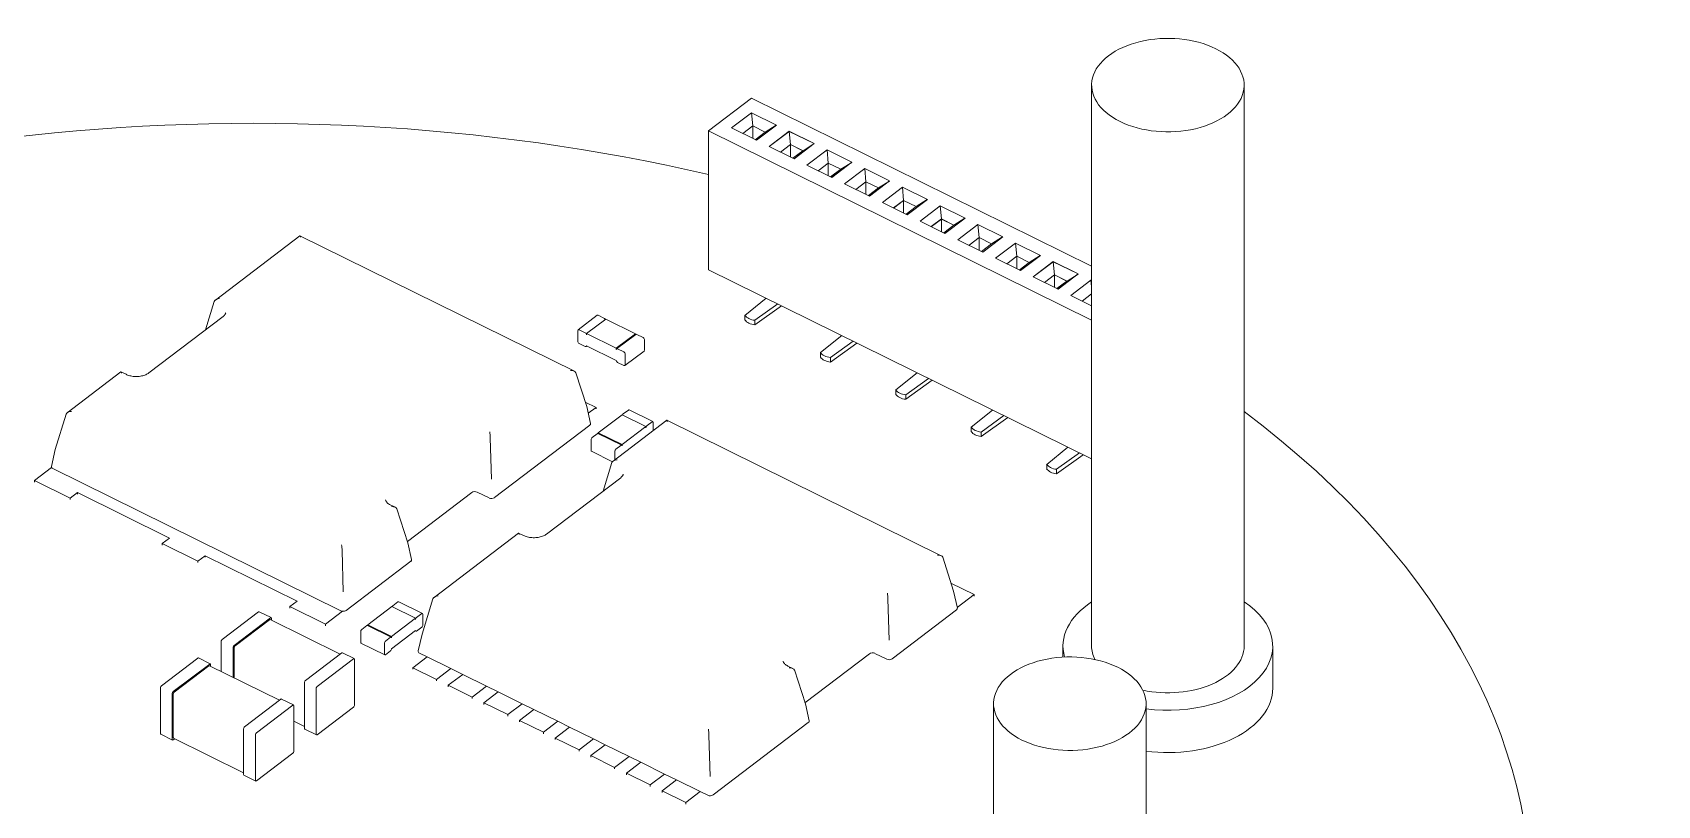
# Model space of a CAD drawing. Header units: millimetres. Extents: x 0 to 420, y 0 to 297.
# Drawn here: x 316.74 to 359.35, y 219.31 to 239.57 of the extents above; entities that cross this region are included whole.
import ezdxf

# ---------------------------------------------------------------- set-up
doc = ezdxf.new("R2010")
doc.units = ezdxf.units.MM

# ---------------------------------------------------------------- blocks, each defined once
blk = doc.blocks.new('A$C551e6095')
at = {"color": 0, "linetype": 'Continuous', "lineweight": 0, "extrusion": (4.996e-16, 0.790457, 0.612517)}
for p, q in [((-127.147, -21.262), (-127.147, -35.964)), ((-123.147, -21.262), (-123.147, -35.964)), ((-136.066, -21.606), (-137.195, -22.465)), ((-127.147, -26.008), (-136.066, -21.606)), ((-136.063, -21.985), (-136.59, -22.386)), ((-136.063, -21.986), (-136.589, -22.386)), ((-135.409, -22.308), (-136.063, -21.985)), ((-136.063, -21.985), (-136.063, -21.986)), ((-135.41, -22.308), (-136.063, -21.986)), ((-136.063, -21.986), (-136.031, -22.331)), ((-137.195, -26.101), (-137.195, -22.465)), ((-137.195, -22.465), (-127.147, -27.423)), ((-136.59, -22.386), (-135.936, -22.708)), ((-136.031, -22.331), (-136.295, -22.531)), ((-136.031, -22.332), (-136.294, -22.532)), ((-135.703, -22.493), (-136.031, -22.331)), ((-135.704, -22.493), (-136.031, -22.332)), ((-136.031, -22.332), (-136.031, -22.661)), ((-135.967, -22.693), (-135.704, -22.493)), ((-135.966, -22.693), (-135.703, -22.493)), ((-135.936, -22.708), (-135.409, -22.308)), ((-135.415, -22.312), (-135.703, -22.493)), ((-135.074, -22.473), (-135.601, -22.874)), ((-135.074, -22.474), (-135.601, -22.874)), ((-134.42, -22.796), (-135.074, -22.473)), ((-135.074, -22.473), (-135.074, -22.474)), ((-134.421, -22.796), (-135.074, -22.474)), ((-135.074, -22.474), (-135.043, -22.819)), ((-135.601, -22.874), (-134.947, -23.196)), ((-135.043, -22.819), (-135.306, -23.019)), ((-135.042, -22.82), (-135.305, -23.02)), ((-134.714, -22.981), (-135.043, -22.819)), ((-134.715, -22.981), (-135.042, -22.82)), ((-135.042, -22.82), (-135.042, -23.149)), ((-134.978, -23.181), (-134.715, -22.981)), ((-134.977, -23.181), (-134.714, -22.981)), ((-134.947, -23.196), (-134.42, -22.796)), ((-134.426, -22.8), (-134.714, -22.981)), ((-134.085, -22.961), (-134.612, -23.362)), ((-134.085, -22.962), (-134.612, -23.362)), ((-133.431, -23.284), (-134.085, -22.961)), ((-134.085, -22.961), (-134.085, -22.962)), ((-133.432, -23.284), (-134.085, -22.962)), ((-134.085, -22.962), (-134.054, -23.307)), ((-134.612, -23.362), (-133.958, -23.684)), ((-134.054, -23.307), (-134.317, -23.507)), ((-134.053, -23.308), (-134.316, -23.508)), ((-133.725, -23.469), (-134.054, -23.307)), ((-133.726, -23.469), (-134.053, -23.308)), ((-134.053, -23.308), (-134.053, -23.637)), ((-133.958, -23.684), (-133.431, -23.284)), ((-133.437, -23.288), (-133.725, -23.469)), ((-133.989, -23.669), (-133.726, -23.469)), ((-133.988, -23.669), (-133.725, -23.469)), ((-133.096, -23.449), (-133.623, -23.85)), ((-133.096, -23.45), (-133.623, -23.85)), ((-133.623, -23.85), (-132.969, -24.172)), ((-133.065, -23.795), (-133.328, -23.995)), ((-133.064, -23.796), (-133.327, -23.996)), ((-132.442, -23.772), (-133.096, -23.449)), ((-133.096, -23.449), (-133.096, -23.45)), ((-132.443, -23.772), (-133.096, -23.45)), ((-133.096, -23.45), (-133.065, -23.795)), ((-132.736, -23.957), (-133.065, -23.795)), ((-132.737, -23.957), (-133.064, -23.796)), ((-133.064, -23.796), (-133.064, -24.125)), ((-132.969, -24.172), (-132.442, -23.772)), ((-132.448, -23.776), (-132.736, -23.957)), ((-133, -24.158), (-132.736, -23.957)), ((-133, -24.157), (-132.737, -23.957)), ((-132.107, -23.937), (-132.634, -24.338)), ((-132.107, -23.938), (-132.634, -24.338)), ((-132.076, -24.283), (-132.339, -24.483)), ((-132.076, -24.284), (-132.338, -24.484)), ((-131.453, -24.26), (-132.107, -23.937)), ((-132.107, -23.937), (-132.107, -23.938)), ((-131.454, -24.26), (-132.107, -23.938)), ((-132.107, -23.938), (-132.076, -24.283)), ((-131.747, -24.445), (-132.076, -24.283)), ((-131.748, -24.445), (-132.076, -24.284)), ((-132.076, -24.284), (-132.076, -24.614)), ((-131.98, -24.661), (-131.453, -24.26)), ((-131.459, -24.264), (-131.747, -24.445)), ((-132.634, -24.338), (-131.98, -24.661)), ((-132.011, -24.646), (-131.747, -24.445)), ((-132.011, -24.645), (-131.748, -24.445)), ((-131.118, -24.425), (-131.645, -24.826)), ((-131.118, -24.426), (-131.645, -24.826)), ((-130.464, -24.748), (-131.118, -24.425)), ((-131.118, -24.425), (-131.118, -24.426)), ((-130.465, -24.748), (-131.118, -24.426)), ((-131.118, -24.426), (-131.087, -24.771)), ((-131.645, -24.826), (-130.991, -25.149)), ((-131.087, -24.771), (-131.35, -24.971)), ((-131.087, -24.772), (-131.349, -24.972)), ((-130.758, -24.933), (-131.087, -24.771)), ((-130.76, -24.933), (-131.087, -24.772)), ((-131.087, -24.772), (-131.087, -25.102)), ((-131.022, -25.134), (-130.758, -24.933)), ((-131.022, -25.133), (-130.76, -24.933)), ((-130.991, -25.149), (-130.464, -24.748)), ((-130.47, -24.752), (-130.758, -24.933)), ((-130.129, -24.913), (-130.656, -25.314)), ((-130.129, -24.914), (-130.656, -25.314)), ((-129.475, -25.236), (-130.129, -24.913)), ((-130.129, -24.913), (-130.129, -24.914)), ((-129.476, -25.236), (-130.129, -24.914)), ((-130.129, -24.914), (-130.098, -25.259)), ((-150.122, -26.895), (-147.905, -25.21)), ((-147.904, -25.21), (-140.71, -28.76)), ((-130.656, -25.314), (-130.002, -25.637)), ((-130.098, -25.259), (-130.361, -25.46)), ((-130.098, -25.26), (-130.361, -25.46)), ((-129.769, -25.421), (-130.098, -25.259)), ((-129.771, -25.421), (-130.098, -25.26)), ((-130.098, -25.26), (-130.098, -25.59)), ((-130.033, -25.622), (-129.769, -25.421)), ((-130.033, -25.621), (-129.771, -25.421)), ((-130.002, -25.637), (-129.475, -25.236)), ((-129.481, -25.241), (-129.769, -25.421)), ((-129.14, -25.401), (-129.668, -25.802)), ((-129.14, -25.402), (-129.667, -25.802)), ((-128.486, -25.724), (-129.14, -25.401)), ((-129.14, -25.401), (-129.14, -25.402)), ((-128.487, -25.725), (-129.14, -25.402)), ((-129.14, -25.402), (-129.109, -25.747)), ((-129.668, -25.802), (-129.013, -26.125)), ((-129.109, -25.747), (-129.372, -25.948)), ((-129.109, -25.748), (-129.372, -25.948)), ((-128.78, -25.909), (-129.109, -25.747)), ((-128.782, -25.91), (-129.109, -25.748)), ((-129.109, -25.748), (-129.109, -26.078)), ((-129.045, -26.109), (-128.782, -25.91)), ((-129.044, -26.11), (-128.78, -25.909)), ((-129.013, -26.125), (-128.486, -25.724)), ((-128.492, -25.729), (-128.78, -25.909)), ((-128.152, -25.889), (-128.679, -26.29)), ((-128.152, -25.89), (-128.678, -26.29)), ((-127.497, -26.212), (-128.152, -25.889)), ((-128.152, -25.889), (-128.152, -25.89)), ((-127.498, -26.213), (-128.152, -25.89)), ((-128.152, -25.89), (-128.12, -26.235)), ((-137.195, -26.101), (-127.147, -31.06)), ((-128.679, -26.29), (-128.024, -26.613)), ((-128.12, -26.235), (-128.383, -26.436)), ((-128.12, -26.236), (-128.383, -26.436)), ((-127.791, -26.397), (-128.12, -26.235)), ((-127.793, -26.398), (-128.12, -26.236)), ((-128.12, -26.236), (-128.12, -26.566)), ((-128.056, -26.597), (-127.793, -26.398)), ((-128.055, -26.598), (-127.791, -26.397)), ((-128.024, -26.613), (-127.497, -26.212)), ((-127.503, -26.217), (-127.791, -26.397)), ((-127.163, -26.377), (-127.69, -26.778)), ((-127.163, -26.378), (-127.689, -26.778)), ((-127.147, -26.385), (-127.163, -26.377)), ((-127.163, -26.377), (-127.163, -26.378)), ((-127.147, -26.386), (-127.163, -26.378)), ((-127.163, -26.378), (-127.147, -26.552)), ((-127.69, -26.778), (-127.147, -27.046)), ((-127.147, -26.735), (-127.394, -26.924)), ((-127.147, -26.736), (-127.394, -26.924)), ((-150.151, -26.933), (-150.379, -27.676)), ((-136.237, -27.298), (-135.678, -26.849)), ((-135.378, -26.997), (-135.975, -27.427)), ((-135.281, -27.045), (-135.975, -27.546)), ((-151.865, -28.806), (-149.92, -27.327)), ((-140.621, -27.98), (-140.621, -27.695)), ((-140.112, -27.295), (-140.614, -27.677)), ((-140.423, -27.758), (-140.586, -27.677)), ((-139.886, -27.394), (-140.388, -27.775)), ((-139.921, -27.376), (-140.084, -27.296)), ((-139.107, -27.778), (-139.886, -27.394)), ((-136.237, -27.417), (-136.237, -27.298)), ((-135.975, -27.546), (-135.975, -27.427)), ((-140.423, -28.114), (-140.586, -28.033)), ((-140.378, -28.1), (-140.396, -28.114)), ((-139.609, -28.159), (-140.388, -27.775)), ((-140.388, -27.811), (-140.388, -27.775)), ((-139.609, -28.48), (-140.388, -28.095)), ((-139.107, -27.778), (-139.609, -28.159)), ((-139.099, -27.795), (-139.601, -28.176)), ((-139.107, -27.801), (-139.107, -27.778)), ((-138.909, -27.876), (-139.072, -27.795)), ((-138.874, -28.213), (-138.874, -27.929)), ((-134.259, -28.274), (-133.7, -27.826)), ((-133.4, -27.973), (-133.997, -28.403)), ((-133.303, -28.022), (-133.997, -28.522)), ((-139.609, -28.195), (-139.609, -28.159)), ((-139.411, -28.257), (-139.574, -28.177)), ((-139.411, -28.613), (-139.574, -28.532)), ((-138.881, -28.232), (-139.383, -28.613)), ((-139.376, -28.595), (-139.376, -28.31)), ((-134.259, -28.393), (-134.259, -28.274)), ((-133.997, -28.522), (-133.997, -28.403)), ((-154.008, -29.85), (-152.598, -28.777)), ((-152.597, -28.777), (-152.465, -28.842)), ((-140.671, -28.8), (-140.386, -29.69)), ((-132.281, -29.25), (-131.722, -28.802)), ((-131.423, -28.949), (-132.019, -29.379)), ((-132.281, -29.369), (-132.281, -29.25)), ((-131.325, -28.998), (-132.019, -29.498)), ((-132.019, -29.498), (-132.019, -29.379)), ((-140.425, -29.568), (-140.141, -29.708)), ((-140.386, -29.69), (-140.287, -30.13)), ((-140.141, -29.708), (-140.346, -29.864)), ((-140.141, -29.748), (-140.141, -29.708)), ((-139.294, -29.779), (-139.426, -29.879)), ((-139.274, -29.774), (-138.651, -30.081)), ((-130.303, -30.226), (-129.744, -29.778)), ((-154.038, -29.887), (-154.323, -30.815)), ((-142.805, -32.075), (-140.308, -30.177)), ((-139.454, -29.9), (-140.081, -30.377)), ((-139.696, -31.12), (-138.286, -30.048)), ((-138.831, -30.208), (-139.459, -30.685)), ((-139.454, -29.9), (-138.831, -30.208)), ((-138.831, -30.243), (-138.831, -30.208)), ((-138.671, -30.086), (-138.803, -30.186)), ((-138.643, -30.319), (-138.643, -30.1)), ((-138.285, -30.048), (-131.091, -33.598)), ((-130.303, -30.345), (-130.303, -30.226)), ((-129.445, -29.926), (-130.041, -30.355)), ((-129.347, -29.974), (-130.041, -30.474)), ((-142.913, -30.504), (-142.883, -31.588)), ((-140.27, -30.841), (-140.27, -30.556)), ((-140.11, -30.399), (-140.241, -30.499)), ((-140.09, -30.394), (-139.467, -30.701)), ((-140.081, -30.398), (-140.081, -30.377)), ((-140.081, -30.377), (-139.459, -30.685)), ((-130.041, -30.474), (-130.041, -30.355)), ((-154.323, -30.815), (-154.422, -31.255)), ((-140.261, -30.859), (-139.71, -31.132)), ((-139.647, -31.082), (-139.647, -30.863)), ((-139.487, -30.706), (-139.619, -30.806)), ((-139.459, -30.72), (-139.459, -30.685)), ((-128.325, -31.202), (-127.766, -30.754)), ((-127.467, -30.902), (-128.063, -31.332)), ((-127.369, -30.95), (-128.063, -31.45)), ((-154.864, -31.626), (-154.416, -31.286)), ((-154.386, -31.311), (-146.832, -35.039)), ((-139.725, -31.158), (-139.954, -31.902)), ((-128.325, -31.321), (-128.325, -31.202)), ((-128.063, -31.45), (-128.063, -31.332)), ((-153.929, -32.087), (-154.864, -31.626)), ((-154.864, -31.666), (-154.864, -31.626)), ((-153.741, -31.944), (-153.929, -32.087)), ((-151.327, -33.136), (-153.741, -31.944)), ((-153.741, -31.984), (-153.741, -31.944)), ((-145.089, -33.226), (-143.398, -31.94)), ((-143.257, -31.931), (-142.945, -32.084)), ((-141.44, -33.031), (-139.495, -31.552)), ((-153.929, -32.127), (-153.929, -32.087)), ((-145.535, -32.263), (-145.403, -32.328)), ((-145.364, -32.367), (-145.079, -33.258)), ((-151.515, -33.279), (-151.327, -33.136)), ((-144.389, -34.688), (-142.173, -33.002)), ((-142.172, -33.002), (-142.04, -33.067)), ((-151.515, -33.318), (-151.515, -33.279)), ((-150.581, -33.74), (-151.515, -33.279)), ((-150.393, -33.597), (-150.581, -33.74)), ((-147.979, -34.788), (-150.393, -33.597)), ((-150.393, -33.636), (-150.393, -33.597)), ((-146.8, -33.459), (-146.769, -34.543)), ((-145.079, -33.258), (-144.98, -33.698)), ((-131.052, -33.638), (-130.766, -34.528)), ((-150.581, -33.779), (-150.581, -33.74)), ((-146.692, -35.03), (-145.001, -33.744)), ((-130.835, -34.313), (-130.226, -34.614)), ((-148.167, -34.931), (-147.979, -34.788)), ((-147.232, -35.392), (-148.167, -34.931)), ((-148.167, -34.971), (-148.167, -34.931)), ((-146.124, -35.406), (-145.496, -34.929)), ((-144.873, -35.237), (-145.496, -34.929)), ((-145.468, -34.908), (-145.336, -34.808)), ((-144.693, -35.11), (-145.316, -34.803)), ((-144.418, -34.725), (-144.704, -35.653)), ((-132.488, -34.73), (-132.457, -35.813)), ((-130.766, -34.528), (-130.667, -34.968)), ((-130.226, -34.614), (-130.671, -34.952)), ((-130.226, -34.653), (-130.226, -34.614)), ((-149.944, -35.794), (-148.99, -35.069)), ((-149.632, -35.948), (-148.679, -35.223)), ((-149.607, -35.961), (-148.704, -35.274)), ((-148.972, -35.065), (-148.661, -35.219)), ((-148.686, -35.27), (-146.85, -36.176)), ((-148.654, -35.286), (-148.654, -35.236)), ((-146.785, -35.052), (-147.232, -35.392)), ((-146.731, -35.05), (-146.731, -35.048)), ((-145.501, -35.714), (-144.873, -35.237)), ((-144.873, -35.272), (-144.873, -35.237)), ((-144.845, -35.215), (-144.713, -35.115)), ((-144.685, -35.414), (-144.685, -35.129)), ((-132.379, -36.3), (-130.689, -35.015)), ((-147.232, -35.432), (-147.232, -35.392)), ((-146.312, -35.869), (-146.312, -35.585)), ((-146.284, -35.528), (-146.152, -35.428)), ((-145.509, -35.73), (-146.132, -35.423)), ((-145.501, -35.714), (-146.124, -35.406)), ((-146.124, -35.427), (-146.124, -35.406)), ((-145.661, -35.835), (-145.529, -35.735)), ((-145.501, -36.034), (-144.873, -35.557)), ((-145.501, -35.749), (-145.501, -35.714)), ((-144.865, -35.576), (-144.885, -35.566)), ((-144.845, -35.571), (-144.713, -35.471)), ((-144.704, -35.653), (-144.803, -36.093)), ((-149.969, -36.634), (-149.969, -35.845)), ((-149.657, -36.788), (-149.657, -35.999)), ((-149.632, -36.8), (-149.632, -36.011)), ((-147.763, -36.87), (-146.81, -36.145)), ((-146.792, -36.141), (-146.481, -36.295)), ((-145.681, -36.196), (-146.304, -35.888)), ((-145.689, -36.177), (-145.689, -35.892)), ((-145.661, -36.191), (-145.529, -36.091)), ((-144.766, -36.149), (-144.572, -36.246)), ((-134.663, -37.451), (-132.972, -36.165)), ((-132.831, -36.156), (-132.52, -36.309)), ((-127.897, -35.964), (-127.897, -36.255)), ((-122.397, -35.964), (-122.397, -37.071)), ((-151.537, -37.006), (-150.584, -36.281)), ((-151.226, -37.16), (-150.272, -36.435)), ((-151.201, -37.172), (-150.297, -36.485)), ((-150.566, -36.277), (-150.255, -36.43)), ((-150.28, -36.481), (-148.443, -37.387)), ((-150.247, -36.497), (-150.247, -36.447)), ((-147.452, -37.024), (-146.498, -36.299)), ((-146.473, -37.513), (-146.473, -36.312)), ((-144.948, -36.532), (-144.572, -36.246)), ((-144.325, -36.839), (-144.948, -36.532)), ((-144.948, -36.571), (-144.948, -36.532)), ((-144.572, -36.246), (-143.949, -36.553)), ((-143.949, -36.553), (-144.325, -36.839)), ((-143.949, -36.553), (-143.637, -36.707)), ((-135.109, -36.488), (-134.978, -36.553)), ((-134.938, -36.592), (-134.653, -37.483)), ((-151.563, -38.258), (-151.563, -37.057)), ((-147.789, -38.123), (-147.789, -36.921)), ((-144.325, -36.879), (-144.325, -36.839)), ((-144.014, -36.993), (-143.637, -36.707)), ((-143.391, -37.3), (-144.014, -36.993)), ((-144.014, -37.032), (-144.014, -36.993)), ((-143.637, -36.707), (-143.014, -37.014)), ((-143.014, -37.014), (-143.391, -37.3)), ((-143.014, -37.014), (-142.703, -37.168)), ((-151.251, -38.412), (-151.251, -37.21)), ((-151.226, -38.361), (-151.226, -37.223)), ((-149.357, -38.082), (-148.403, -37.357)), ((-148.386, -37.353), (-148.074, -37.506)), ((-147.477, -38.276), (-147.477, -37.075)), ((-143.391, -37.34), (-143.391, -37.3)), ((-143.079, -37.454), (-142.703, -37.168)), ((-142.456, -37.761), (-143.079, -37.454)), ((-143.079, -37.494), (-143.079, -37.454)), ((-142.703, -37.168), (-142.08, -37.475)), ((-142.08, -37.475), (-142.456, -37.761)), ((-142.08, -37.475), (-141.768, -37.629)), ((-134.653, -37.483), (-134.554, -37.923)), ((-129.718, -37.475), (-129.718, -52.178)), ((-125.718, -37.475), (-125.718, -52.178)), ((-149.046, -38.236), (-148.092, -37.511)), ((-148.067, -38.725), (-148.067, -37.523)), ((-147.452, -38.289), (-146.498, -37.564)), ((-142.456, -37.801), (-142.456, -37.761)), ((-142.145, -37.915), (-141.768, -37.629)), ((-141.522, -38.223), (-142.145, -37.915)), ((-142.145, -37.955), (-142.145, -37.915)), ((-141.768, -37.629), (-141.145, -37.936)), ((-151.555, -38.275), (-151.244, -38.429)), ((-149.382, -39.334), (-149.382, -38.133)), ((-149.071, -39.488), (-149.071, -38.286)), ((-148.067, -37.935), (-147.789, -38.073)), ((-147.781, -38.139), (-147.47, -38.293)), ((-141.145, -37.936), (-141.522, -38.223)), ((-141.522, -38.262), (-141.522, -38.223)), ((-141.21, -38.376), (-140.834, -38.09)), ((-141.145, -37.936), (-140.834, -38.09)), ((-140.834, -38.09), (-140.211, -38.398)), ((-137.181, -38.297), (-137.15, -39.381)), ((-137.072, -39.868), (-134.575, -37.97)), ((-151.226, -38.424), (-151.186, -38.394)), ((-151.219, -38.378), (-149.382, -39.284)), ((-140.587, -38.684), (-141.21, -38.376)), ((-141.21, -38.416), (-141.21, -38.376)), ((-140.211, -38.398), (-140.587, -38.684)), ((-140.587, -38.723), (-140.587, -38.684)), ((-140.276, -38.837), (-139.899, -38.551)), ((-140.211, -38.398), (-139.899, -38.551)), ((-139.899, -38.551), (-139.276, -38.859)), ((-149.046, -39.5), (-148.092, -38.775)), ((-139.653, -39.145), (-140.276, -38.837)), ((-140.276, -38.877), (-140.276, -38.837)), ((-139.276, -38.859), (-139.653, -39.145)), ((-139.653, -39.184), (-139.653, -39.145)), ((-139.341, -39.299), (-138.965, -39.012)), ((-139.276, -38.859), (-138.965, -39.012)), ((-138.965, -39.012), (-138.342, -39.32)), ((-149.375, -39.351), (-149.063, -39.505)), ((-138.719, -39.606), (-139.341, -39.299)), ((-139.341, -39.338), (-139.341, -39.299)), ((-138.342, -39.32), (-138.719, -39.606)), ((-138.719, -39.646), (-138.719, -39.606)), ((-138.407, -39.76), (-138.031, -39.474)), ((-138.342, -39.32), (-138.031, -39.474)), ((-138.031, -39.474), (-137.408, -39.781)), ((-137.784, -40.067), (-138.407, -39.76)), ((-138.407, -39.799), (-138.407, -39.76)), ((-137.408, -39.781), (-137.784, -40.067)), ((-137.408, -39.781), (-137.213, -39.877)), ((-137.784, -40.107), (-137.784, -40.067))]:
    blk.add_line(p, q, dxfattribs=at)
at = {"color": 0, "linetype": 'Continuous', "lineweight": 0}
for centre, major_axis, ratio, start_param, end_param in [((-125.147, -21.262), (-2, 0), 0.612517, -2.249009, 0.892584), ((-125.147, -21.262), (2, 0), 0.612517, -2.249009, 0.892584), ((-139.921, -27.412), (-0.0272, 0.0358), 0.615526, -1.719267, -0.890189), ((-140.586, -27.997), (0.0272, -0.0358), 0.615526, -2.460986, -0.890189), ((-140.423, -27.793), (-0.0272, 0.0358), 0.615526, -2.460986, -0.890189), ((-138.909, -27.911), (-0.0272, 0.0358), 0.615526, -2.460986, -0.890189), ((-139.574, -28.497), (0.0272, -0.0358), 0.615526, -2.460986, -0.890189), ((-139.411, -28.293), (-0.0272, 0.0358), 0.615526, -2.460986, -0.890189), ((-152.586, -28.894), (0.011, -0.117), 0.086716, -3.978162, -3.087972), ((-140.809, -28.822), (-0.14, -0.013), 0.558627, -3.02068, -1.624417), ((-153.899, -29.892), (-0.14, -0.013), 0.558627, -1.624417, -0.228153), ((-139.294, -29.814), (0.0199, 0.0404), 0.495934, 0, 0.782948), ((-140.386, -30.138), (0.1, 0), 0.612517, -0.678212, 0.137063), ((-138.671, -30.122), (0.0199, 0.0404), 0.495934, -0.787848, 0.782948), ((-138.274, -30.164), (-0.011, 0.117), 0.086716, -0.836569, 0.05362), ((-142.928, -30.433), (0.011, -0.117), 0.086716, -5.374425, -3.978162), ((-140.11, -30.434), (0.0199, 0.0404), 0.495934, 0, 0.782948), ((-140.241, -30.819), (-0.0199, -0.0404), 0.495934, -0.787848, 0), ((-139.587, -31.162), (0.14, 0.013), 0.558627, 1.517176, 2.913439), ((-139.487, -30.742), (0.0199, 0.0404), 0.495934, -0.787848, 0.782948), ((-154.323, -31.264), (-0.1, 0), 0.612517, -0.137063, 0.368985), ((-154.323, -31.264), (-0.1, 0), 0.612517, 0.368985, 0.892584), ((-142.883, -32.037), (0.1, 0), 0.612517, -2.249009, -0.678212), ((-145.079, -33.706), (0.1, 0), 0.612517, -0.678212, 0.137063), ((-145.336, -34.843), (0.0199, 0.0404), 0.495934, 0, 0.782948), ((-125.147, -35.964), (-2.75, 0), 0.612517, -0.756456, 0.172151), ((-125.147, -35.964), (2.75, 0), 0.612517, -1.780013, 0.756456), ((-148.99, -35.101), (0.0177, 0.0359), 0.495934, 0, 0.782948), ((-148.704, -35.305), (0.0177, 0.0359), 0.495934, 0, 0.782948), ((-148.679, -35.255), (0.0177, 0.0359), 0.495934, -0.787848, 0.782948), ((-146.769, -34.991), (0.1, 0), 0.612517, -2.249009, -1.72541), ((-146.769, -34.991), (0.1, 0), 0.612517, -1.72541, -0.678212), ((-144.713, -35.151), (0.0199, 0.0404), 0.495934, -0.787848, 0.782948), ((-130.766, -34.976), (0.1, 0), 0.612517, -0.678212, 0.137063), ((-146.152, -35.463), (0.0199, 0.0404), 0.495934, 0, 0.782948), ((-145.529, -35.771), (0.0199, 0.0404), 0.495934, -0.787848, 0.782948), ((-144.845, -35.535), (-0.0199, -0.0404), 0.495934, -0.787848, 0.782948), ((-146.81, -36.177), (0.0177, 0.0359), 0.495934, 0, 0.782948), ((-146.284, -35.848), (-0.0199, -0.0404), 0.495934, -0.787848, 0), ((-145.661, -36.155), (-0.0199, -0.0404), 0.495934, -0.787848, 0.782948), ((-144.704, -36.102), (-0.1, 0), 0.612517, -0.137063, 0.892584), ((-127.718, -37.475), (-2, 0), 0.612517, -2.249009, 0.892584), ((-150.584, -36.312), (0.0177, 0.0359), 0.495934, 0, 0.782948), ((-150.297, -36.517), (0.0177, 0.0359), 0.495934, 0, 0.782948), ((-150.272, -36.466), (0.0177, 0.0359), 0.495934, -0.787848, 0.782948), ((-146.498, -36.331), (0.0177, 0.0359), 0.495934, -0.787848, 0.782948), ((-135.077, -36.615), (0.14, 0.013), 0.558627, 0.120913, 1.517176), ((-132.457, -36.262), (0.1, 0), 0.612517, -2.249009, -0.678212), ((-127.718, -37.475), (2, 0), 0.612517, -2.249009, 0.892584), ((-148.403, -37.388), (0.0177, 0.0359), 0.495934, 0, 0.782948), ((-148.092, -37.542), (0.0177, 0.0359), 0.495934, -0.787848, 0.782948), ((-151.537, -38.239), (-0.0177, -0.0359), 0.495934, -0.787848, 0), ((-147.763, -38.103), (-0.0177, -0.0359), 0.495934, -0.787848, 0), ((-147.452, -38.257), (-0.0177, -0.0359), 0.495934, -0.787848, 0.782948), ((-137.196, -38.226), (-0.011, 0.117), 0.086716, -2.232832, -0.836569), ((-134.653, -37.931), (0.1, 0), 0.612517, -0.678212, 0.137063), ((-151.226, -38.393), (-0.0177, -0.0359), 0.495934, -0.787848, 0.782948), ((-151.201, -38.342), (-0.0177, -0.0359), 0.495934, -0.787848, 0), ((-149.357, -39.315), (-0.0177, -0.0359), 0.495934, -0.787848, 0), ((-149.046, -39.469), (-0.0177, -0.0359), 0.495934, -0.787848, 0.782948), ((-137.15, -39.829), (0.1, 0), 0.612517, -2.249009, -0.678212)]:
    blk.add_ellipse(centre, major_axis=major_axis, ratio=ratio, start_param=start_param, end_param=end_param, dxfattribs=at)
at = {"color": 0, "linetype": 'Continuous', "lineweight": 0, "extrusion": (1.32731e-18, -2.22045e-16, -1)}
blk.add_ellipse((-149.111, -42.783), major_axis=(33.5, 0), ratio=0.612517, start_param=-1.762538, end_param=-1.207138, dxfattribs=at)
at = {"color": 0, "linetype": 'Continuous', "lineweight": 0, "extrusion": (1.60616e-15, 4.2783e-17, -1)}
blk.add_ellipse((-147.893, -25.326), major_axis=(-0.011, 0.117), ratio=0.086716, start_param=-0.05362, end_param=0.836569, dxfattribs=at)
at = {"color": 0, "linetype": 'Continuous', "lineweight": 0, "extrusion": (-2.11272e-18, 1.67097e-16, -1)}
blk.add_ellipse((-150.012, -26.937), major_axis=(-0.14, -0.013), ratio=0.558627, start_param=0.228153, end_param=1.624417, dxfattribs=at)
at = {"color": 0, "linetype": 'Continuous', "lineweight": 0, "extrusion": (9.89784e-17, 1.44976e-16, -1)}
for centre, major_axis in [((-140.586, -27.713), (-0.0272, 0.0358)), ((-140.423, -28.078), (0.0272, -0.0358))]:
    blk.add_ellipse(centre, major_axis=major_axis, ratio=0.615526, start_param=-0.680607, end_param=0.890189, dxfattribs=at)
at = {"color": 0, "linetype": 'Continuous', "lineweight": 0, "extrusion": (5.47872e-17, 1.11381e-16, -1)}
blk.add_ellipse((-140.084, -27.331), major_axis=(-0.0272, 0.0358), ratio=0.615526, start_param=0, end_param=0.890189, dxfattribs=at)
at = {"color": 0, "linetype": 'Continuous', "lineweight": 0, "extrusion": (-2.38106e-17, -1.66533e-16, -1)}
for centre in [(-135.908, -27.212), (-135.908, -27.331)]:
    blk.add_ellipse(centre, major_axis=(-0.357, 0), ratio=0.612517, start_param=-1.382541, end_param=-0.402627, dxfattribs=at)
at = {"color": 0, "linetype": 'Continuous', "lineweight": 0, "extrusion": (4.41912e-17, 3.35951e-17, -1)}
blk.add_ellipse((-139.072, -27.831), major_axis=(-0.0272, 0.0358), ratio=0.615526, start_param=0, end_param=0.890189, dxfattribs=at)
at = {"color": 0, "linetype": 'Continuous', "lineweight": 0, "extrusion": (1.32573e-16, 1.00785e-16, -1)}
blk.add_ellipse((-139.574, -28.212), major_axis=(-0.0272, 0.0358), ratio=0.615526, start_param=-0.680607, end_param=0.890189, dxfattribs=at)
at = {"color": 0, "linetype": 'Continuous', "lineweight": 0, "extrusion": (-2.2999e-17, 1.21977e-16, -1)}
blk.add_ellipse((-138.909, -28.196), major_axis=(0.0272, -0.0358), ratio=0.615526, start_param=-0.680607, end_param=0, dxfattribs=at)
at = {"color": 0, "linetype": 'Continuous', "lineweight": 0, "extrusion": (-7.93218e-17, -1.66533e-16, -1)}
for centre in [(-133.93, -28.188), (-133.93, -28.307)]:
    blk.add_ellipse(centre, major_axis=(-0.357, 0), ratio=0.612517, start_param=-1.382541, end_param=-0.402627, dxfattribs=at)
at = {"color": 0, "linetype": 'Continuous', "lineweight": 0, "extrusion": (2.11922e-17, 1.55572e-16, -1)}
blk.add_ellipse((-139.411, -28.578), major_axis=(0.0272, -0.0358), ratio=0.615526, start_param=-0.680607, end_param=0.890189, dxfattribs=at)
at = {"color": 0, "linetype": 'Continuous', "lineweight": 0, "extrusion": (1.19053e-17, -6.68419e-33, -1)}
for centre in [(-131.952, -29.165), (-131.952, -29.283)]:
    blk.add_ellipse(centre, major_axis=(-0.357, 0), ratio=0.612517, start_param=-1.382541, end_param=-0.402627, dxfattribs=at)
at = {"color": 0, "linetype": 'Continuous', "lineweight": 0, "extrusion": (-4.87186e-17, -1.11022e-16, -1)}
blk.add_ellipse((-149.111, -42.783), major_axis=(33.5, 0), ratio=0.612517, start_param=-0.684008, end_param=2.249009, dxfattribs=at)
at = {"color": 0, "linetype": 'Continuous', "lineweight": 0, "extrusion": (-1.48369e-16, -1.12488e-16, -1)}
blk.add_ellipse((-139.426, -29.914), major_axis=(0.0199, 0.0404), ratio=0.495934, start_param=-1.567332, end_param=-0.782948, dxfattribs=at)
at = {"color": 0, "linetype": 'Continuous', "lineweight": 0, "extrusion": (-4.48013e-16, 2.21099e-16, -1)}
blk.add_ellipse((-138.803, -30.222), major_axis=(0.0199, 0.0404), ratio=0.495934, start_param=-2.353745, end_param=-0.782948, dxfattribs=at)
at = {"color": 0, "linetype": 'Continuous', "lineweight": 0, "extrusion": (-5.55112e-17, 1.11022e-16, -1)}
for centre in [(-129.974, -30.141), (-129.974, -30.259)]:
    blk.add_ellipse(centre, major_axis=(-0.357, 0), ratio=0.612517, start_param=-1.382541, end_param=-0.402627, dxfattribs=at)
at = {"color": 0, "linetype": 'Continuous', "lineweight": 0, "extrusion": (-2.98675e-16, 1.47399e-16, -1)}
for centre, major_axis in [((-140.241, -30.535), (0.0199, 0.0404)), ((-139.619, -30.842), (0.0199, 0.0404)), ((-144.713, -35.435), (-0.0199, -0.0404))]:
    blk.add_ellipse(centre, major_axis=major_axis, ratio=0.495934, start_param=-2.353745, end_param=-0.782948, dxfattribs=at)
at = {"color": 0, "linetype": 'Continuous', "lineweight": 0, "extrusion": (-1.97953e-17, -1.11022e-16, -1)}
for centre in [(-127.997, -31.117), (-127.997, -31.235)]:
    blk.add_ellipse(centre, major_axis=(-0.357, 0), ratio=0.612517, start_param=-1.382541, end_param=-0.402627, dxfattribs=at)
at = {"color": 0, "linetype": 'Continuous', "lineweight": 0, "extrusion": (-3.25158e-17, -2.22045e-16, -1)}
blk.add_ellipse((-143.32, -31.978), major_axis=(0.1, 0), ratio=0.612517, start_param=-2.46338, end_param=-0.892584, dxfattribs=at)
at = {"color": 0, "linetype": 'Continuous', "lineweight": 0, "extrusion": (-9.88119e-17, 1.57807e-16, -1)}
blk.add_ellipse((-145.502, -32.39), major_axis=(-0.14, -0.013), ratio=0.558627, start_param=1.624417, end_param=3.02068, dxfattribs=at)
at = {"color": 0, "linetype": 'Continuous', "lineweight": 0, "extrusion": (1.52327e-15, 3.48195e-17, -1)}
blk.add_ellipse((-142.161, -33.119), major_axis=(0.011, -0.117), ratio=0.086716, start_param=-3.195213, end_param=-2.305024, dxfattribs=at)
at = {"color": 0, "linetype": 'Continuous', "lineweight": 0, "extrusion": (1.62157e-15, 1.00031e-16, -1)}
blk.add_ellipse((-146.815, -33.388), major_axis=(-0.011, 0.117), ratio=0.086716, start_param=0.836569, end_param=2.232832, dxfattribs=at)
at = {"color": 0, "linetype": 'Continuous', "lineweight": 0, "extrusion": (-1.31235e-16, -1.26088e-17, -1)}
blk.add_ellipse((-131.19, -33.66), major_axis=(0.14, 0.013), ratio=0.558627, start_param=-1.517176, end_param=-0.120913, dxfattribs=at)
at = {"color": 0, "linetype": 'Continuous', "lineweight": 0, "extrusion": (-2.24007e-16, 1.1055e-16, -1)}
blk.add_ellipse((-145.468, -34.943), major_axis=(0.0199, 0.0404), ratio=0.495934, start_param=-1.567332, end_param=-0.782948, dxfattribs=at)
at = {"color": 0, "linetype": 'Continuous', "lineweight": 0, "extrusion": (-1.08915e-16, 4.53024e-17, -1)}
blk.add_ellipse((-144.28, -34.73), major_axis=(0.14, 0.013), ratio=0.558627, start_param=-2.913439, end_param=-1.517176, dxfattribs=at)
at = {"color": 0, "linetype": 'Continuous', "lineweight": 0, "extrusion": (1.14817e-15, 1.66081e-16, -1)}
blk.add_ellipse((-132.503, -34.658), major_axis=(0.011, -0.117), ratio=0.086716, start_param=-2.305024, end_param=-0.90876, dxfattribs=at)
at = {"color": 0, "linetype": 'Continuous', "lineweight": 0, "extrusion": (-2.49219e-16, 1.84895e-16, -1)}
blk.add_ellipse((-144.845, -35.251), major_axis=(0.0199, 0.0404), ratio=0.495934, start_param=-2.353745, end_param=-0.782948, dxfattribs=at)
at = {"color": 0, "linetype": 'Continuous', "lineweight": 0, "extrusion": (-3.23565e-16, 1.59683e-16, -1)}
for centre, major_axis in [((-146.284, -35.563), (0.0199, 0.0404)), ((-145.661, -35.871), (0.0199, 0.0404)), ((-145.529, -36.055), (-0.0199, -0.0404))]:
    blk.add_ellipse(centre, major_axis=major_axis, ratio=0.495934, start_param=-2.353745, end_param=-0.782948, dxfattribs=at)
at = {"color": 0, "linetype": 'Continuous', "lineweight": 0, "extrusion": (-5.22682e-16, 2.57949e-16, -1)}
for centre in [(-149.944, -35.826), (-149.632, -35.98), (-151.537, -37.037), (-147.763, -36.902), (-147.452, -37.056), (-151.226, -37.191), (-149.357, -38.113), (-149.046, -38.267)]:
    blk.add_ellipse(centre, major_axis=(0.0177, 0.0359), ratio=0.495934, start_param=-2.353745, end_param=-0.782948, dxfattribs=at)
at = {"color": 0, "linetype": 'Continuous', "lineweight": 0, "extrusion": (-2.48573e-16, 6.07703e-17, -1)}
for centre in [(-149.607, -35.992), (-151.201, -37.204)]:
    blk.add_ellipse(centre, major_axis=(0.0177, 0.0359), ratio=0.495934, start_param=-2.353745, end_param=-0.782948, dxfattribs=at)
at = {"color": 0, "linetype": 'Continuous', "lineweight": 0, "extrusion": (-3.12225e-17, -1.11022e-16, -1)}
blk.add_ellipse((-132.894, -36.203), major_axis=(0.1, 0), ratio=0.612517, start_param=-2.46338, end_param=-0.892584, dxfattribs=at)
at = {"color": 0, "linetype": 'Continuous', "lineweight": 0, "extrusion": (-7.70208e-17, -2.77556e-16, -1)}
blk.add_ellipse((-125.147, -35.964), major_axis=(-2, 0), ratio=0.612517, start_param=-0.292668, end_param=0, dxfattribs=at)
at = {"color": 0, "linetype": 'Continuous', "lineweight": 0, "extrusion": (-8.49233e-17, -2.22045e-16, -1)}
blk.add_ellipse((-125.147, -35.964), major_axis=(2, 0), ratio=0.612517, start_param=0, end_param=1.905089, dxfattribs=at)
at = {"color": 0, "linetype": 'Continuous', "lineweight": 0, "extrusion": (-5.97521e-17, -1.66533e-16, -1)}
blk.add_ellipse((-125.147, -37.071), major_axis=(2.75, 0), ratio=0.612517, start_param=0, end_param=1.780013, dxfattribs=at)
at = {"color": 0, "linetype": 'Continuous', "lineweight": 0, "extrusion": (-2.7314e-16, 1.09911e-17, -1)}
for centre in [(-146.498, -37.532), (-148.092, -38.744)]:
    blk.add_ellipse(centre, major_axis=(-0.0177, -0.0359), ratio=0.495934, start_param=-2.353745, end_param=-0.782948, dxfattribs=at)
at = {"color": 0, "linetype": 'Continuous', "lineweight": 0}
for points, knots in [([(-149.851, -27.234), (-149.852, -27.24), (-149.854, -27.245), (-149.859, -27.257), (-149.862, -27.263), (-149.869, -27.275), (-149.874, -27.282), (-149.884, -27.295), (-149.89, -27.301), (-149.904, -27.314), (-149.912, -27.321), (-149.92, -27.327)], [2.6004432, 2.6004432, 2.6004432, 2.6004432, 2.7086731, 2.7086731, 2.816903, 2.816903, 2.9251329, 2.9251329, 3.0333628, 3.0333628, 3.1415927, 3.1415927, 3.1415927, 3.1415927]), ([(-151.865, -28.806), (-151.888, -28.823), (-151.916, -28.839), (-151.98, -28.867), (-152.017, -28.878), (-152.096, -28.894), (-152.139, -28.899), (-152.225, -28.901), (-152.268, -28.898), (-152.35, -28.884), (-152.389, -28.874), (-152.438, -28.855), (-152.452, -28.849), (-152.465, -28.842)], [3.141593, 3.141593, 3.141593, 3.141593, 3.426175, 3.426175, 3.712361, 3.712361, 4.003774, 4.003774, 4.297583, 4.297583, 4.589779, 4.589779, 4.712389, 4.712389, 4.712389, 4.712389]), ([(-139.426, -31.459), (-139.427, -31.465), (-139.429, -31.47), (-139.433, -31.482), (-139.436, -31.488), (-139.444, -31.5), (-139.448, -31.507), (-139.459, -31.52), (-139.465, -31.526), (-139.479, -31.539), (-139.486, -31.546), (-139.495, -31.552)], [5.7420358, 5.7420358, 5.7420358, 5.7420358, 5.8502657, 5.8502657, 5.9584956, 5.9584956, 6.0667255, 6.0667255, 6.1749554, 6.1749554, 6.2831853, 6.2831853, 6.2831853, 6.2831853]), ([(-145.535, -32.263), (-145.551, -32.255), (-145.566, -32.246), (-145.592, -32.229), (-145.604, -32.219), (-145.624, -32.201), (-145.632, -32.192), (-145.646, -32.174), (-145.651, -32.165), (-145.659, -32.149), (-145.662, -32.141), (-145.664, -32.133)], [4.712389, 4.712389, 4.712389, 4.712389, 4.8634933, 4.8634933, 5.0145975, 5.0145975, 5.1657018, 5.1657018, 5.3168061, 5.3168061, 5.4679104, 5.4679104, 5.4679104, 5.4679104]), ([(-141.44, -33.031), (-141.462, -33.048), (-141.49, -33.064), (-141.555, -33.092), (-141.592, -33.103), (-141.671, -33.119), (-141.713, -33.124), (-141.799, -33.126), (-141.843, -33.123), (-141.925, -33.109), (-141.964, -33.099), (-142.013, -33.08), (-142.027, -33.074), (-142.04, -33.067)], [0, 0, 0, 0, 0.284583, 0.284583, 0.570769, 0.570769, 0.862181, 0.862181, 1.155991, 1.155991, 1.448186, 1.448186, 1.570796, 1.570796, 1.570796, 1.570796]), ([(-135.109, -36.488), (-135.125, -36.48), (-135.14, -36.471), (-135.166, -36.454), (-135.178, -36.445), (-135.198, -36.426), (-135.207, -36.417), (-135.22, -36.399), (-135.226, -36.39), (-135.234, -36.374), (-135.236, -36.366), (-135.238, -36.358)], [1.5707963, 1.5707963, 1.5707963, 1.5707963, 1.7219006, 1.7219006, 1.8730049, 1.8730049, 2.0241092, 2.0241092, 2.1752135, 2.1752135, 2.3263177, 2.3263177, 2.3263177, 2.3263177])]:
    blk.add_open_spline(points, degree=3, knots=knots, dxfattribs=at)

msp = doc.modelspace()

# ---------------------------------------------------------------- block references
msp.add_blockref('A$C551e6095', (471.654, 259.454))

doc.saveas('drawing.dxf')
